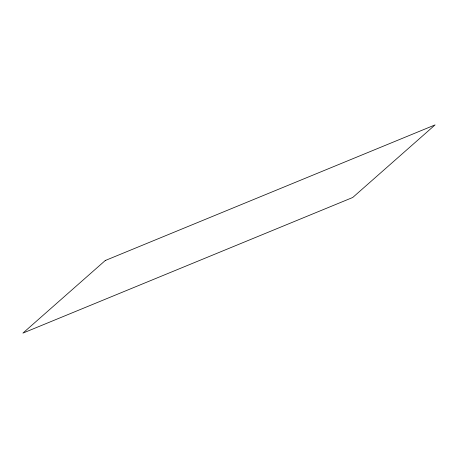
<?xml version="1.0" encoding="UTF-8"?>
<svg xmlns="http://www.w3.org/2000/svg" width="458" height="458" viewBox="0 0 458 458"><rect width="100%" height="100%" fill="white"/><g stroke="black" fill="none" stroke-linecap="round" stroke-linejoin="round"><path stroke-width="0.69" d="M105.277 260.51L22.9 333.115L352.723 197.49L435.1 124.885L105.277 260.51"/></g></svg>
